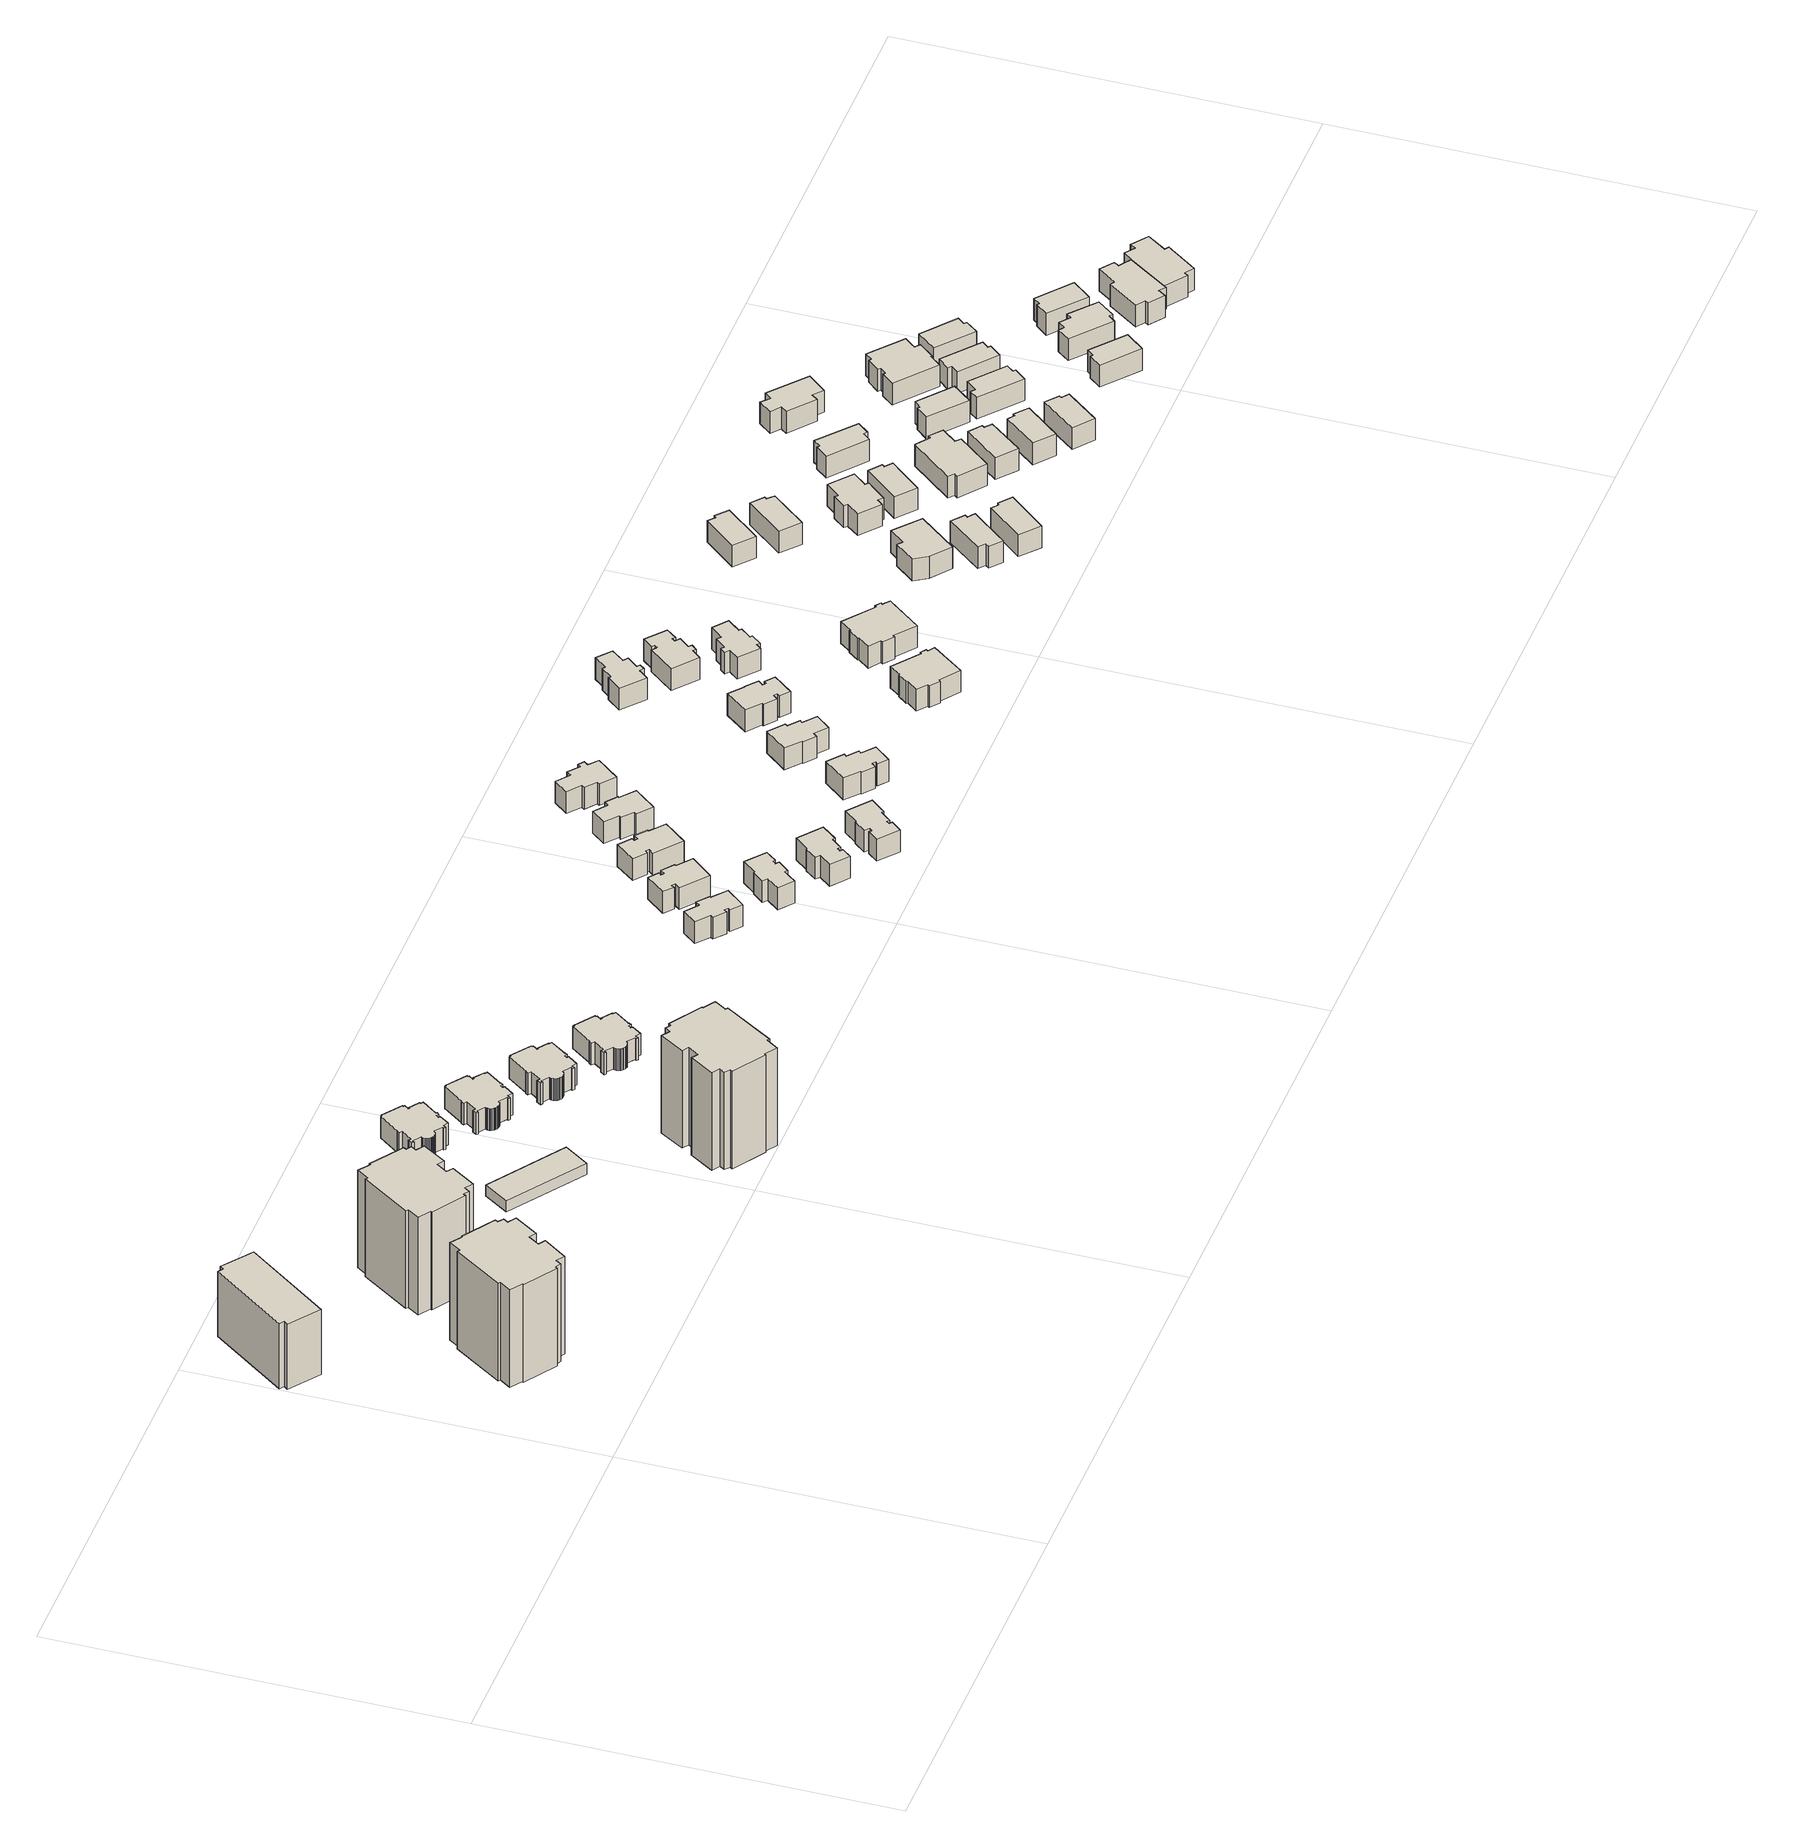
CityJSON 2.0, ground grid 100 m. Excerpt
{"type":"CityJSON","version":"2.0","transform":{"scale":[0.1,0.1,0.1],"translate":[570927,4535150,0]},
"CityObjects":{
"building1":{"type":"Building","geometry":[{"type":"MultiSurface","lod":"1","boundaries":[[[0,1,2,3,4,5,6,7]],[[0,7,8,9]],[[7,6,10,8]],[[6,5,11,10]],[[5,4,12,11]],[[4,3,13,12]],[[3,2,14,13]],[[2,1,15,14]],[[1,0,9,15]],[[9,8,10,11,12,13,14,15]]]}]},
"building2":{"type":"Building","geometry":[{"type":"MultiSurface","lod":"1","boundaries":[[[16,17,18,19,20,21,22,23,24,25,26,27,28,29,30,31,32,33,34,35,36,37,38,39]],[[16,39,40,41]],[[39,38,42,40]],[[38,37,43,42]],[[37,36,44,43]],[[36,35,45,44]],[[35,34,46,45]],[[34,33,47,46]],[[33,32,48,47]],[[32,31,49,48]],[[31,30,50,49]],[[30,29,51,50]],[[29,28,52,51]],[[28,27,53,52]],[[27,26,54,53]],[[26,25,55,54]],[[25,24,56,55]],[[24,23,57,56]],[[23,22,58,57]],[[22,21,59,58]],[[21,20,60,59]],[[20,19,61,60]],[[19,18,62,61]],[[18,17,63,62]],[[17,16,41,63]],[[41,40,42,43,44,45,46,47,48,49,50,51,52,53,54,55,56,57,58,59,60,61,62,63]]]}]},
"building3":{"type":"Building","geometry":[{"type":"MultiSurface","lod":"1","boundaries":[[[64,65,66,67,68,69,70,71,72,73,74,75,76,77,78,79,80,81,82,83,84,85,86,87]],[[64,87,88,89]],[[87,86,90,88]],[[86,85,91,90]],[[85,84,92,91]],[[84,83,93,92]],[[83,82,94,93]],[[82,81,95,94]],[[81,80,96,95]],[[80,79,97,96]],[[79,78,98,97]],[[78,77,99,98]],[[77,76,100,99]],[[76,75,101,100]],[[75,74,102,101]],[[74,73,103,102]],[[73,72,104,103]],[[72,71,105,104]],[[71,70,106,105]],[[70,69,107,106]],[[69,68,108,107]],[[68,67,109,108]],[[67,66,110,109]],[[66,65,111,110]],[[65,64,89,111]],[[89,88,90,91,92,93,94,95,96,97,98,99,100,101,102,103,104,105,106,107,108,109,110,111]]]}]},
"building4":{"type":"Building","geometry":[{"type":"MultiSurface","lod":"1","boundaries":[[[112,113,114,115]],[[112,115,116,117]],[[115,114,118,116]],[[114,113,119,118]],[[113,112,117,119]],[[117,116,118,119]]]}]},
"building5":{"type":"Building","geometry":[{"type":"MultiSurface","lod":"1","boundaries":[[[120,121,122,123,124,125,126,127,128,129,130,131,132,133,134,135,136,137,138,139,140,141,142,143,144,145,146,147,148,149,150,151,152,153,154,155,156,157,158,159,160,161,162,163,164,165,166,167,168]],[[120,168,169,170]],[[168,167,171,169]],[[167,166,172,171]],[[166,165,173,172]],[[165,164,174,173]],[[164,163,175,174]],[[163,162,176,175]],[[162,161,177,176]],[[161,160,178,177]],[[160,159,179,178]],[[159,158,180,179]],[[158,157,181,180]],[[157,156,182,181]],[[156,155,183,182]],[[155,154,184,183]],[[154,153,185,184]],[[153,152,186,185]],[[152,151,187,186]],[[151,150,188,187]],[[150,149,189,188]],[[149,148,190,189]],[[148,147,191,190]],[[147,146,192,191]],[[146,145,193,192]],[[145,144,194,193]],[[144,143,195,194]],[[143,142,196,195]],[[142,141,197,196]],[[141,140,198,197]],[[140,139,199,198]],[[139,138,200,199]],[[138,137,201,200]],[[137,136,202,201]],[[136,135,203,202]],[[135,134,204,203]],[[134,133,205,204]],[[133,132,206,205]],[[132,131,207,206]],[[131,130,208,207]],[[130,129,209,208]],[[129,128,210,209]],[[128,127,211,210]],[[127,126,212,211]],[[126,125,213,212]],[[125,124,214,213]],[[124,123,215,214]],[[123,122,216,215]],[[122,121,217,216]],[[121,120,170,217]],[[170,169,171,172,173,174,175,176,177,178,179,180,181,182,183,184,185,186,187,188,189,190,191,192,193,194,195,196,197,198,199,200,201,202,203,204,205,206,207,208,209,210,211,212,213,214,215,216,217]]]}]},
"building6":{"type":"Building","geometry":[{"type":"MultiSurface","lod":"1","boundaries":[[[218,219,220,221,222,223,224,225,226,227,228,229,230,231,232,233,234,235,236,237,238,239,240,241]],[[218,241,242,243]],[[241,240,244,242]],[[240,239,245,244]],[[239,238,246,245]],[[238,237,247,246]],[[237,236,248,247]],[[236,235,249,248]],[[235,234,250,249]],[[234,233,251,250]],[[233,232,252,251]],[[232,231,253,252]],[[231,230,254,253]],[[230,229,255,254]],[[229,228,256,255]],[[228,227,257,256]],[[227,226,258,257]],[[226,225,259,258]],[[225,224,260,259]],[[224,223,261,260]],[[223,222,262,261]],[[222,221,263,262]],[[221,220,264,263]],[[220,219,265,264]],[[219,218,243,265]],[[243,242,244,245,246,247,248,249,250,251,252,253,254,255,256,257,258,259,260,261,262,263,264,265]]]}]},
"building7":{"type":"Building","geometry":[{"type":"MultiSurface","lod":"1","boundaries":[[[266,267,268,269,270,271,272,273,274,275,276,277,278,279,280,281,282,283,284,285,286,287,288,289,290,291,292,293,294,295,296,297,298,299,300,301,302,303,304,305,306,307,308,309,310,311,312,313,314]],[[266,314,315,316]],[[314,313,317,315]],[[313,312,318,317]],[[312,311,319,318]],[[311,310,320,319]],[[310,309,321,320]],[[309,308,322,321]],[[308,307,323,322]],[[307,306,324,323]],[[306,305,325,324]],[[305,304,326,325]],[[304,303,327,326]],[[303,302,328,327]],[[302,301,329,328]],[[301,300,330,329]],[[300,299,331,330]],[[299,298,332,331]],[[298,297,333,332]],[[297,296,334,333]],[[296,295,335,334]],[[295,294,336,335]],[[294,293,337,336]],[[293,292,338,337]],[[292,291,339,338]],[[291,290,340,339]],[[290,289,341,340]],[[289,288,342,341]],[[288,287,343,342]],[[287,286,344,343]],[[286,285,345,344]],[[285,284,346,345]],[[284,283,347,346]],[[283,282,348,347]],[[282,281,349,348]],[[281,280,350,349]],[[280,279,351,350]],[[279,278,352,351]],[[278,277,353,352]],[[277,276,354,353]],[[276,275,355,354]],[[275,274,356,355]],[[274,273,357,356]],[[273,272,358,357]],[[272,271,359,358]],[[271,270,360,359]],[[270,269,361,360]],[[269,268,362,361]],[[268,267,363,362]],[[267,266,316,363]],[[316,315,317,318,319,320,321,322,323,324,325,326,327,328,329,330,331,332,333,334,335,336,337,338,339,340,341,342,343,344,345,346,347,348,349,350,351,352,353,354,355,356,357,358,359,360,361,362,363]]]}]},
"building8":{"type":"Building","geometry":[{"type":"MultiSurface","lod":"1","boundaries":[[[364,365,366,367,368,369,370,371,372,373,374,375,376,377,378,379,380,381,382,383,384,385,386,387,388,389,390,391,392,393,394,395,396,397,398,399,400,401,402,403,404,405,406,407,408,409,410,411,412]],[[364,412,413,414]],[[412,411,415,413]],[[411,410,416,415]],[[410,409,417,416]],[[409,408,418,417]],[[408,407,419,418]],[[407,406,420,419]],[[406,405,421,420]],[[405,404,422,421]],[[404,403,423,422]],[[403,402,424,423]],[[402,401,425,424]],[[401,400,426,425]],[[400,399,427,426]],[[399,398,428,427]],[[398,397,429,428]],[[397,396,430,429]],[[396,395,431,430]],[[395,394,432,431]],[[394,393,433,432]],[[393,392,434,433]],[[392,391,435,434]],[[391,390,436,435]],[[390,389,437,436]],[[389,388,438,437]],[[388,387,439,438]],[[387,386,440,439]],[[386,385,441,440]],[[385,384,442,441]],[[384,383,443,442]],[[383,382,444,443]],[[382,381,445,444]],[[381,380,446,445]],[[380,379,447,446]],[[379,378,448,447]],[[378,377,449,448]],[[377,376,450,449]],[[376,375,451,450]],[[375,374,452,451]],[[374,373,453,452]],[[373,372,454,453]],[[372,371,455,454]],[[371,370,456,455]],[[370,369,457,456]],[[369,368,458,457]],[[368,367,459,458]],[[367,366,460,459]],[[366,365,461,460]],[[365,364,414,461]],[[414,413,415,416,417,418,419,420,421,422,423,424,425,426,427,428,429,430,431,432,433,434,435,436,437,438,439,440,441,442,443,444,445,446,447,448,449,450,451,452,453,454,455,456,457,458,459,460,461]]]}]},
"building9":{"type":"Building","geometry":[{"type":"MultiSurface","lod":"1","boundaries":[[[462,463,464,465,466,467,468,469,470,471,472,473,474,475,476,477,478,479,480,481,482,483,484,485,486,487,488,489,490,491,492,493,494,495,496,497,498,499,500,501,502,503,504,505,506,507,508,509,510]],[[462,510,511,512]],[[510,509,513,511]],[[509,508,514,513]],[[508,507,515,514]],[[507,506,516,515]],[[506,505,517,516]],[[505,504,518,517]],[[504,503,519,518]],[[503,502,520,519]],[[502,501,521,520]],[[501,500,522,521]],[[500,499,523,522]],[[499,498,524,523]],[[498,497,525,524]],[[497,496,526,525]],[[496,495,527,526]],[[495,494,528,527]],[[494,493,529,528]],[[493,492,530,529]],[[492,491,531,530]],[[491,490,532,531]],[[490,489,533,532]],[[489,488,534,533]],[[488,487,535,534]],[[487,486,536,535]],[[486,485,537,536]],[[485,484,538,537]],[[484,483,539,538]],[[483,482,540,539]],[[482,481,541,540]],[[481,480,542,541]],[[480,479,543,542]],[[479,478,544,543]],[[478,477,545,544]],[[477,476,546,545]],[[476,475,547,546]],[[475,474,548,547]],[[474,473,549,548]],[[473,472,550,549]],[[472,471,551,550]],[[471,470,552,551]],[[470,469,553,552]],[[469,468,554,553]],[[468,467,555,554]],[[467,466,556,555]],[[466,465,557,556]],[[465,464,558,557]],[[464,463,559,558]],[[463,462,512,559]],[[512,511,513,514,515,516,517,518,519,520,521,522,523,524,525,526,527,528,529,530,531,532,533,534,535,536,537,538,539,540,541,542,543,544,545,546,547,548,549,550,551,552,553,554,555,556,557,558,559]]]}]},
"building10":{"type":"Building","geometry":[{"type":"MultiSurface","lod":"1","boundaries":[[[560,561,562,563,564,565,566,567,568,569,570,571,572,573]],[[560,573,574,575]],[[573,572,576,574]],[[572,571,577,576]],[[571,570,578,577]],[[570,569,579,578]],[[569,568,580,579]],[[568,567,581,580]],[[567,566,582,581]],[[566,565,583,582]],[[565,564,584,583]],[[564,563,585,584]],[[563,562,586,585]],[[562,561,587,586]],[[561,560,575,587]],[[575,574,576,577,578,579,580,581,582,583,584,585,586,587]]]}]},
"building11":{"type":"Building","geometry":[{"type":"MultiSurface","lod":"1","boundaries":[[[588,589,590,591,592,593,594,595,596,597,598,599,600,601]],[[588,601,602,603]],[[601,600,604,602]],[[600,599,605,604]],[[599,598,606,605]],[[598,597,607,606]],[[597,596,608,607]],[[596,595,609,608]],[[595,594,610,609]],[[594,593,611,610]],[[593,592,612,611]],[[592,591,613,612]],[[591,590,614,613]],[[590,589,615,614]],[[589,588,603,615]],[[603,602,604,605,606,607,608,609,610,611,612,613,614,615]]]}]},
"building12":{"type":"Building","geometry":[{"type":"MultiSurface","lod":"1","boundaries":[[[616,617,618,619,620,621,622,623,624,625,626,627,628,629]],[[616,629,630,631]],[[629,628,632,630]],[[628,627,633,632]],[[627,626,634,633]],[[626,625,635,634]],[[625,624,636,635]],[[624,623,637,636]],[[623,622,638,637]],[[622,621,639,638]],[[621,620,640,639]],[[620,619,641,640]],[[619,618,642,641]],[[618,617,643,642]],[[617,616,631,643]],[[631,630,632,633,634,635,636,637,638,639,640,641,642,643]]]}]},
"building13":{"type":"Building","geometry":[{"type":"MultiSurface","lod":"1","boundaries":[[[644,645,646,647,648,649,650,651,652,653,654,655,656,657]],[[644,657,658,659]],[[657,656,660,658]],[[656,655,661,660]],[[655,654,662,661]],[[654,653,663,662]],[[653,652,664,663]],[[652,651,665,664]],[[651,650,666,665]],[[650,649,667,666]],[[649,648,668,667]],[[648,647,669,668]],[[647,646,670,669]],[[646,645,671,670]],[[645,644,659,671]],[[659,658,660,661,662,663,664,665,666,667,668,669,670,671]]]}]},
"building14":{"type":"Building","geometry":[{"type":"MultiSurface","lod":"1","boundaries":[[[672,673,674,675,676,677,678,679,680,681,682,683,684,685]],[[672,685,686,687]],[[685,684,688,686]],[[684,683,689,688]],[[683,682,690,689]],[[682,681,691,690]],[[681,680,692,691]],[[680,679,693,692]],[[679,678,694,693]],[[678,677,695,694]],[[677,676,696,695]],[[676,675,697,696]],[[675,674,698,697]],[[674,673,699,698]],[[673,672,687,699]],[[687,686,688,689,690,691,692,693,694,695,696,697,698,699]]]}]},
"building15":{"type":"Building","geometry":[{"type":"MultiSurface","lod":"1","boundaries":[[[700,701,702,703,704,705,706,707,708,709,710,711,712,713,714,715]],[[700,715,716,717]],[[715,714,718,716]],[[714,713,719,718]],[[713,712,720,719]],[[712,711,721,720]],[[711,710,722,721]],[[710,709,723,722]],[[709,708,724,723]],[[708,707,725,724]],[[707,706,726,725]],[[706,705,727,726]],[[705,704,728,727]],[[704,703,729,728]],[[703,702,730,729]],[[702,701,731,730]],[[701,700,717,731]],[[717,716,718,719,720,721,722,723,724,725,726,727,728,729,730,731]]]}]},
"building16":{"type":"Building","geometry":[{"type":"MultiSurface","lod":"1","boundaries":[[[732,733,734,735,736,737,738,739,740,741,742,743]],[[732,743,744,745]],[[743,742,746,744]],[[742,741,747,746]],[[741,740,748,747]],[[740,739,749,748]],[[739,738,750,749]],[[738,737,751,750]],[[737,736,752,751]],[[736,735,753,752]],[[735,734,754,753]],[[734,733,755,754]],[[733,732,745,755]],[[745,744,746,747,748,749,750,751,752,753,754,755]]]}]},
"building17":{"type":"Building","geometry":[{"type":"MultiSurface","lod":"1","boundaries":[[[756,757,758,759,760,761,762,763,764,765,766,767,768,769]],[[756,769,770,771]],[[769,768,772,770]],[[768,767,773,772]],[[767,766,774,773]],[[766,765,775,774]],[[765,764,776,775]],[[764,763,777,776]],[[763,762,778,777]],[[762,761,779,778]],[[761,760,780,779]],[[760,759,781,780]],[[759,758,782,781]],[[758,757,783,782]],[[757,756,771,783]],[[771,770,772,773,774,775,776,777,778,779,780,781,782,783]]]}]},
"building18":{"type":"Building","geometry":[{"type":"MultiSurface","lod":"1","boundaries":[[[784,785,786,787,788,789,790,791,792,793,794,795,796,797]],[[784,797,798,799]],[[797,796,800,798]],[[796,795,801,800]],[[795,794,802,801]],[[794,793,803,802]],[[793,792,804,803]],[[792,791,805,804]],[[791,790,806,805]],[[790,789,807,806]],[[789,788,808,807]],[[788,787,809,808]],[[787,786,810,809]],[[786,785,811,810]],[[785,784,799,811]],[[799,798,800,801,802,803,804,805,806,807,808,809,810,811]]]}]},
"building19":{"type":"Building","geometry":[{"type":"MultiSurface","lod":"1","boundaries":[[[812,813,814,815,816,817,818,819,820,821,822,823]],[[812,823,824,825]],[[823,822,826,824]],[[822,821,827,826]],[[821,820,828,827]],[[820,819,829,828]],[[819,818,830,829]],[[818,817,831,830]],[[817,816,832,831]],[[816,815,833,832]],[[815,814,834,833]],[[814,813,835,834]],[[813,812,825,835]],[[825,824,826,827,828,829,830,831,832,833,834,835]]]}]},
"building20":{"type":"Building","geometry":[{"type":"MultiSurface","lod":"1","boundaries":[[[836,837,838,839,840,841,842,843,844,845,846,847,848,849,850,851]],[[836,851,852,853]],[[851,850,854,852]],[[850,849,855,854]],[[849,848,856,855]],[[848,847,857,856]],[[847,846,858,857]],[[846,845,859,858]],[[845,844,860,859]],[[844,843,861,860]],[[843,842,862,861]],[[842,841,863,862]],[[841,840,864,863]],[[840,839,865,864]],[[839,838,866,865]],[[838,837,867,866]],[[837,836,853,867]],[[853,852,854,855,856,857,858,859,860,861,862,863,864,865,866,867]]]}]},
"building21":{"type":"Building","geometry":[{"type":"MultiSurface","lod":"1","boundaries":[[[868,869,870,871,872,873,874,875,876,877,878,879,880,881]],[[868,881,882,883]],[[881,880,884,882]],[[880,879,885,884]],[[879,878,886,885]],[[878,877,887,886]],[[877,876,888,887]],[[876,875,889,888]],[[875,874,890,889]],[[874,873,891,890]],[[873,872,892,891]],[[872,871,893,892]],[[871,870,894,893]],[[870,869,895,894]],[[869,868,883,895]],[[883,882,884,885,886,887,888,889,890,891,892,893,894,895]]]}]},
"building22":{"type":"Building","geometry":[{"type":"MultiSurface","lod":"1","boundaries":[[[896,897,898,899,900,901,902,903,904,905,906,907,908,909,910,911]],[[896,911,912,913]],[[911,910,914,912]],[[910,909,915,914]],[[909,908,916,915]],[[908,907,917,916]],[[907,906,918,917]],[[906,905,919,918]],[[905,904,920,919]],[[904,903,921,920]],[[903,902,922,921]],[[902,901,923,922]],[[901,900,924,923]],[[900,899,925,924]],[[899,898,926,925]],[[898,897,927,926]],[[897,896,913,927]],[[913,912,914,915,916,917,918,919,920,921,922,923,924,925,926,927]]]}]},
"building23":{"type":"Building","geometry":[{"type":"MultiSurface","lod":"1","boundaries":[[[928,929,930,931,932,933,934,935,936,937,938,939,940,941,942,943]],[[928,943,944,945]],[[943,942,946,944]],[[942,941,947,946]],[[941,940,948,947]],[[940,939,949,948]],[[939,938,950,949]],[[938,937,951,950]],[[937,936,952,951]],[[936,935,953,952]],[[935,934,954,953]],[[934,933,955,954]],[[933,932,956,955]],[[932,931,957,956]],[[931,930,958,957]],[[930,929,959,958]],[[929,928,945,959]],[[945,944,946,947,948,949,950,951,952,953,954,955,956,957,958,959]]]}]},
"building24":{"type":"Building","geometry":[{"type":"MultiSurface","lod":"1","boundaries":[[[960,961,962,963,964,965,966,967,968,969,970,971,972,973,974,975]],[[960,975,976,977]],[[975,974,978,976]],[[974,973,979,978]],[[973,972,980,979]],[[972,971,981,980]],[[971,970,982,981]],[[970,969,983,982]],[[969,968,984,983]],[[968,967,985,984]],[[967,966,986,985]],[[966,965,987,986]],[[965,964,988,987]],[[964,963,989,988]],[[963,962,990,989]],[[962,961,991,990]],[[961,960,977,991]],[[977,976,978,979,980,981,982,983,984,985,986,987,988,989,990,991]]]}]},
"building25":{"type":"Building","geometry":[{"type":"MultiSurface","lod":"1","boundaries":[[[992,993,994,995,996,997,998,999,1000,1001,1002,1003,1004,1005,1006,1007]],[[992,1007,1008,1009]],[[1007,1006,1010,1008]],[[1006,1005,1011,1010]],[[1005,1004,1012,1011]],[[1004,1003,1013,1012]],[[1003,1002,1014,1013]],[[1002,1001,1015,1014]],[[1001,1000,1016,1015]],[[1000,999,1017,1016]],[[999,998,1018,1017]],[[998,997,1019,1018]],[[997,996,1020,1019]],[[996,995,1021,1020]],[[995,994,1022,1021]],[[994,993,1023,1022]],[[993,992,1009,1023]],[[1009,1008,1010,1011,1012,1013,1014,1015,1016,1017,1018,1019,1020,1021,1022,1023]]]}]},
"building26":{"type":"Building","geometry":[{"type":"MultiSurface","lod":"1","boundaries":[[[1024,1025,1026,1027,1028,1029,1030]],[[1024,1030,1031,1032]],[[1030,1029,1033,1031]],[[1029,1028,1034,1033]],[[1028,1027,1035,1034]],[[1027,1026,1036,1035]],[[1026,1025,1037,1036]],[[1025,1024,1032,1037]],[[1032,1031,1033,1034,1035,1036,1037]]]}]},
"building27":{"type":"Building","geometry":[{"type":"MultiSurface","lod":"1","boundaries":[[[1038,1039,1040,1041,1042,1043]],[[1038,1043,1044,1045]],[[1043,1042,1046,1044]],[[1042,1041,1047,1046]],[[1041,1040,1048,1047]],[[1040,1039,1049,1048]],[[1039,1038,1045,1049]],[[1045,1044,1046,1047,1048,1049]]]}]},
"building28":{"type":"Building","geometry":[{"type":"MultiSurface","lod":"1","boundaries":[[[1050,1051,1052,1053,1054,1055,1056,1057]],[[1050,1057,1058,1059]],[[1057,1056,1060,1058]],[[1056,1055,1061,1060]],[[1055,1054,1062,1061]],[[1054,1053,1063,1062]],[[1053,1052,1064,1063]],[[1052,1051,1065,1064]],[[1051,1050,1059,1065]],[[1059,1058,1060,1061,1062,1063,1064,1065]]]}]},
"building29":{"type":"Building","geometry":[{"type":"MultiSurface","lod":"1","boundaries":[[[1066,1067,1068,1069,1070,1071]],[[1066,1071,1072,1073]],[[1071,1070,1074,1072]],[[1070,1069,1075,1074]],[[1069,1068,1076,1075]],[[1068,1067,1077,1076]],[[1067,1066,1073,1077]],[[1073,1072,1074,1075,1076,1077]]]}]},
"building30":{"type":"Building","geometry":[{"type":"MultiSurface","lod":"1","boundaries":[[[1078,1079,1080,1081,1082,1083]],[[1078,1083,1084,1085]],[[1083,1082,1086,1084]],[[1082,1081,1087,1086]],[[1081,1080,1088,1087]],[[1080,1079,1089,1088]],[[1079,1078,1085,1089]],[[1085,1084,1086,1087,1088,1089]]]}]},
"building31":{"type":"Building","geometry":[{"type":"MultiSurface","lod":"1","boundaries":[[[1090,1091,1092,1093,1094,1095,1096,1097,1098,1099,1100,1101]],[[1090,1101,1102,1103]],[[1101,1100,1104,1102]],[[1100,1099,1105,1104]],[[1099,1098,1106,1105]],[[1098,1097,1107,1106]],[[1097,1096,1108,1107]],[[1096,1095,1109,1108]],[[1095,1094,1110,1109]],[[1094,1093,1111,1110]],[[1093,1092,1112,1111]],[[1092,1091,1113,1112]],[[1091,1090,1103,1113]],[[1103,1102,1104,1105,1106,1107,1108,1109,1110,1111,1112,1113]]]}]},
"building32":{"type":"Building","geometry":[{"type":"MultiSurface","lod":"1","boundaries":[[[1114,1115,1116,1117,1118,1119]],[[1114,1119,1120,1121]],[[1119,1118,1122,1120]],[[1118,1117,1123,1122]],[[1117,1116,1124,1123]],[[1116,1115,1125,1124]],[[1115,1114,1121,1125]],[[1121,1120,1122,1123,1124,1125]]]}]},
"building33":{"type":"Building","geometry":[{"type":"MultiSurface","lod":"1","boundaries":[[[1126,1127,1128,1129,1130,1131,1132,1133,1134,1135]],[[1126,1135,1136,1137]],[[1135,1134,1138,1136]],[[1134,1133,1139,1138]],[[1133,1132,1140,1139]],[[1132,1131,1141,1140]],[[1131,1130,1142,1141]],[[1130,1129,1143,1142]],[[1129,1128,1144,1143]],[[1128,1127,1145,1144]],[[1127,1126,1137,1145]],[[1137,1136,1138,1139,1140,1141,1142,1143,1144,1145]]]}]},
"building34":{"type":"Building","geometry":[{"type":"MultiSurface","lod":"1","boundaries":[[[1146,1147,1148,1149,1150,1151,1152,1153]],[[1146,1153,1154,1155]],[[1153,1152,1156,1154]],[[1152,1151,1157,1156]],[[1151,1150,1158,1157]],[[1150,1149,1159,1158]],[[1149,1148,1160,1159]],[[1148,1147,1161,1160]],[[1147,1146,1155,1161]],[[1155,1154,1156,1157,1158,1159,1160,1161]]]}]},
"building35":{"type":"Building","geometry":[{"type":"MultiSurface","lod":"1","boundaries":[[[1162,1163,1164,1165,1166,1167]],[[1162,1167,1168,1169]],[[1167,1166,1170,1168]],[[1166,1165,1171,1170]],[[1165,1164,1172,1171]],[[1164,1163,1173,1172]],[[1163,1162,1169,1173]],[[1169,1168,1170,1171,1172,1173]]]}]},
"building36":{"type":"Building","geometry":[{"type":"MultiSurface","lod":"1","boundaries":[[[1174,1175,1176,1177,1178,1179]],[[1174,1179,1180,1181]],[[1179,1178,1182,1180]],[[1178,1177,1183,1182]],[[1177,1176,1184,1183]],[[1176,1175,1185,1184]],[[1175,1174,1181,1185]],[[1181,1180,1182,1183,1184,1185]]]}]},
"building37":{"type":"Building","geometry":[{"type":"MultiSurface","lod":"1","boundaries":[[[1186,1187,1188,1189,1190,1191]],[[1186,1191,1192,1193]],[[1191,1190,1194,1192]],[[1190,1189,1195,1194]],[[1189,1188,1196,1195]],[[1188,1187,1197,1196]],[[1187,1186,1193,1197]],[[1193,1192,1194,1195,1196,1197]]]}]},
"building38":{"type":"Building","geometry":[{"type":"MultiSurface","lod":"1","boundaries":[[[1198,1199,1200,1201,1202,1203]],[[1198,1203,1204,1205]],[[1203,1202,1206,1204]],[[1202,1201,1207,1206]],[[1201,1200,1208,1207]],[[1200,1199,1209,1208]],[[1199,1198,1205,1209]],[[1205,1204,1206,1207,1208,1209]]]}]},
"building39":{"type":"Building","geometry":[{"type":"MultiSurface","lod":"1","boundaries":[[[1210,1211,1212,1213,1214,1215,1216,1217,1218,1219]],[[1210,1219,1220,1221]],[[1219,1218,1222,1220]],[[1218,1217,1223,1222]],[[1217,1216,1224,1223]],[[1216,1215,1225,1224]],[[1215,1214,1226,1225]],[[1214,1213,1227,1226]],[[1213,1212,1228,1227]],[[1212,1211,1229,1228]],[[1211,1210,1221,1229]],[[1221,1220,1222,1223,1224,1225,1226,1227,1228,1229]]]}]},
"building40":{"type":"Building","geometry":[{"type":"MultiSurface","lod":"1","boundaries":[[[1230,1231,1232,1233,1234,1235,1236,1237]],[[1230,1237,1238,1239]],[[1237,1236,1240,1238]],[[1236,1235,1241,1240]],[[1235,1234,1242,1241]],[[1234,1233,1243,1242]],[[1233,1232,1244,1243]],[[1232,1231,1245,1244]],[[1231,1230,1239,1245]],[[1239,1238,1240,1241,1242,1243,1244,1245]]]}]},
"building41":{"type":"Building","geometry":[{"type":"MultiSurface","lod":"1","boundaries":[[[1246,1247,1248,1249,1250,1251,1252,1253,1254,1255,1256,1257,1258,1259]],[[1246,1259,1260,1261]],[[1259,1258,1262,1260]],[[1258,1257,1263,1262]],[[1257,1256,1264,1263]],[[1256,1255,1265,1264]],[[1255,1254,1266,1265]],[[1254,1253,1267,1266]],[[1253,1252,1268,1267]],[[1252,1251,1269,1268]],[[1251,1250,1270,1269]],[[1250,1249,1271,1270]],[[1249,1248,1272,1271]],[[1248,1247,1273,1272]],[[1247,1246,1261,1273]],[[1261,1260,1262,1263,1264,1265,1266,1267,1268,1269,1270,1271,1272,1273]]]}]},
"building42":{"type":"Building","geometry":[{"type":"MultiSurface","lod":"1","boundaries":[[[1274,1275,1276,1277,1278,1279,1280,1281]],[[1274,1281,1282,1283]],[[1281,1280,1284,1282]],[[1280,1279,1285,1284]],[[1279,1278,1286,1285]],[[1278,1277,1287,1286]],[[1277,1276,1288,1287]],[[1276,1275,1289,1288]],[[1275,1274,1283,1289]],[[1283,1282,1284,1285,1286,1287,1288,1289]]]}]},
"building43":{"type":"Building","geometry":[{"type":"MultiSurface","lod":"1","boundaries":[[[1290,1291,1292,1293,1294,1295]],[[1290,1295,1296,1297]],[[1295,1294,1298,1296]],[[1294,1293,1299,1298]],[[1293,1292,1300,1299]],[[1292,1291,1301,1300]],[[1291,1290,1297,1301]],[[1297,1296,1298,1299,1300,1301]]]}]},
"building44":{"type":"Building","geometry":[{"type":"MultiSurface","lod":"1","boundaries":[[[1302,1303,1304,1305,1306,1307]],[[1302,1307,1308,1309]],[[1307,1306,1310,1308]],[[1306,1305,1311,1310]],[[1305,1304,1312,1311]],[[1304,1303,1313,1312]],[[1303,1302,1309,1313]],[[1309,1308,1310,1311,1312,1313]]]}]},
"building45":{"type":"Building","geometry":[{"type":"MultiSurface","lod":"1","boundaries":[[[1314,1315,1316,1317,1318,1319,1320,1321,1322,1323]],[[1314,1323,1324,1325]],[[1323,1322,1326,1324]],[[1322,1321,1327,1326]],[[1321,1320,1328,1327]],[[1320,1319,1329,1328]],[[1319,1318,1330,1329]],[[1318,1317,1331,1330]],[[1317,1316,1332,1331]],[[1316,1315,1333,1332]],[[1315,1314,1325,1333]],[[1325,1324,1326,1327,1328,1329,1330,1331,1332,1333]]]}]},
"building46":{"type":"Building","geometry":[{"type":"MultiSurface","lod":"1","boundaries":[[[1334,1335,1336,1337,1338,1339]],[[1334,1339,1340,1341]],[[1339,1338,1342,1340]],[[1338,1337,1343,1342]],[[1337,1336,1344,1343]],[[1336,1335,1345,1344]],[[1335,1334,1341,1345]],[[1341,1340,1342,1343,1344,1345]]]}]},
"building47":{"type":"Building","geometry":[{"type":"MultiSurface","lod":"1","boundaries":[[[1346,1347,1348,1349,1350,1351,1352,1353,1354,1355,1356,1357,1358]],[[1346,1358,1359,1360]],[[1358,1357,1361,1359]],[[1357,1356,1362,1361]],[[1356,1355,1363,1362]],[[1355,1354,1364,1363]],[[1354,1353,1365,1364]],[[1353,1352,1366,1365]],[[1352,1351,1367,1366]],[[1351,1350,1368,1367]],[[1350,1349,1369,1368]],[[1349,1348,1370,1369]],[[1348,1347,1371,1370]],[[1347,1346,1360,1371]],[[1360,1359,1361,1362,1363,1364,1365,1366,1367,1368,1369,1370,1371]]]}]},
"building48":{"type":"Building","geometry":[{"type":"MultiSurface","lod":"1","boundaries":[[[1352,1372,1373,1374,1375,1376,1377,1378,1379,1380,1353]],[[1352,1353,1365,1366]],[[1353,1380,1381,1365]],[[1380,1379,1382,1381]],[[1379,1378,1383,1382]],[[1378,1377,1384,1383]],[[1377,1376,1385,1384]],[[1376,1375,1386,1385]],[[1375,1374,1387,1386]],[[1374,1373,1388,1387]],[[1373,1372,1389,1388]],[[1372,1352,1366,1389]],[[1366,1365,1381,1382,1383,1384,1385,1386,1387,1388,1389]]]}]}
},
"vertices":[
[233,903,0],[83,699,0],[9,753,0],[17,762,0],[6,770,0],[142,956,0],[154,948,0],[161,957,0],[161,957,180],[233,903,180],[154,948,180],[142,956,180],[6,770,180],[17,762,180],[9,753,180],[83,699,180],
[181,324,0],[262,444,0],[268,441,0],[287,470,0],[315,450,0],[317,452,0],[395,400,0],[391,393,0],[404,384,0],[396,372,0],[416,359,0],[377,300,0],[360,311,0],[343,284,0],[359,273,0],[318,215,0],[299,228,0],[290,215,0],[277,223,0],[272,217,0],[194,270,0],[196,272,0],[167,292,0],[186,320,0],[186,320,270],[181,324,270],[167,292,270],[196,272,270],[194,270,270],[272,217,270],[277,223,270],[290,215,270],[299,228,270],[318,215,270],[359,273,270],[343,284,270],[360,311,270],[377,300,270],[416,359,270],[396,372,270],[404,384,270],[391,393,270],[395,400,270],[317,452,270],[315,450,270],[287,470,270],[268,441,270],[262,444,270],
[457,488,0],[377,541,0],[379,544,0],[350,563,0],[369,592,0],[364,596,0],[445,716,0],[450,712,0],[470,741,0],[498,721,0],[500,724,0],[578,671,0],[574,664,0],[587,656,0],[578,643,0],[598,630,0],[560,571,0],[544,582,0],[526,556,0],[541,545,0],[502,486,0],[483,499,0],[474,486,0],[461,494,0],[461,494,270],[457,488,270],[474,486,270],[483,499,270],[502,486,270],[541,545,270],[526,556,270],[544,582,270],[560,571,270],[598,630,270],[578,643,270],[587,656,270],[574,664,270],[578,671,270],[500,724,270],[498,721,270],[470,741,270],[450,712,270],[445,716,270],[364,596,270],[369,592,270],[350,563,270],[379,544,270],[377,541,270],
[942,368,0],[760,494,0],[800,555,0],[984,429,0],[984,429,30],[942,368,30],[800,555,30],[760,494,30],
[966,722,0],[961,716,0],[965,713,0],[948,689,0],[937,696,0],[931,689,0],[927,692,0],[929,696,0],[911,709,0],[909,708,0],[907,706,0],[904,705,0],[901,704,0],[898,704,0],[895,704,0],[891,706,0],[888,707,0],[885,709,0],[883,712,0],[882,715,0],[880,718,0],[880,721,0],[880,725,0],[881,728,0],[882,730,0],[863,743,0],[861,739,0],[856,743,0],[863,753,0],[869,749,0],[888,775,0],[881,780,0],[885,786,0],[886,785,0],[925,837,0],[928,835,0],[930,837,0],[977,803,0],[975,801,0],[978,799,0],[970,788,0],[972,786,0],[974,788,0],[998,771,0],[996,768,0],[1002,764,0],[974,726,0],[976,724,0],[971,718,0],[971,718,60],[966,722,60],[976,724,60],[974,726,60],[1002,764,60],[996,768,60],[998,771,60],[974,788,60],[972,786,60],[970,788,60],[978,799,60],[975,801,60],[977,803,60],[930,837,60],[928,835,60],[925,837,60],[886,785,60],[885,786,60],[881,780,60],[888,775,60],[869,749,60],[863,753,60],[856,743,60],[861,739,60],[863,743,60],[882,730,60],[881,728,60],[880,725,60],[880,721,60],[880,718,60],[882,715,60],[883,712,60],[885,709,60],[888,707,60],[891,706,60],[895,704,60],[898,704,60],[901,704,60],[904,705,60],[907,706,60],[909,708,60],[911,709,60],[929,696,60],[927,692,60],[931,689,60],[937,696,60],[948,689,60],[965,713,60],[961,716,60],
[1169,4,0],[1140,24,0],[1138,21,0],[1059,72,0],[1063,78,0],[1051,87,0],[1059,100,0],[1040,113,0],[1078,172,0],[1093,162,0],[1111,189,0],[1095,199,0],[1132,259,0],[1152,246,0],[1160,259,0],[1173,251,0],[1178,257,0],[1257,206,0],[1256,203,0],[1284,184,0],[1266,155,0],[1271,151,0],[1194,30,0],[1189,34,0],[1189,34,270],[1169,4,270],[1194,30,270],[1271,151,270],[1266,155,270],[1284,184,270],[1256,203,270],[1257,206,270],[1178,257,270],[1173,251,270],[1160,259,270],[1152,246,270],[1132,259,270],[1095,199,270],[1111,189,270],[1093,162,270],[1078,172,270],[1040,113,270],[1059,100,270],[1051,87,270],[1063,78,270],[1059,72,270],[1138,21,270],[1140,24,270],
[1110,612,0],[1092,588,0],[1082,596,0],[1076,588,0],[1071,591,0],[1074,595,0],[1055,608,0],[1054,607,0],[1052,605,0],[1049,604,0],[1046,603,0],[1043,603,0],[1039,604,0],[1035,605,0],[1032,607,0],[1030,609,0],[1028,611,0],[1026,614,0],[1025,617,0],[1024,620,0],[1025,624,0],[1025,627,0],[1026,629,0],[1008,642,0],[1005,639,0],[1001,642,0],[1008,652,0],[1014,648,0],[1032,674,0],[1025,679,0],[1029,686,0],[1031,685,0],[1069,737,0],[1073,734,0],[1074,737,0],[1122,702,0],[1120,700,0],[1122,698,0],[1114,687,0],[1117,685,0],[1119,687,0],[1143,670,0],[1141,668,0],[1147,664,0],[1119,625,0],[1120,624,0],[1116,618,0],[1110,621,0],[1106,615,0],[1106,615,60],[1110,612,60],[1110,621,60],[1116,618,60],[1120,624,60],[1119,625,60],[1147,664,60],[1141,668,60],[1143,670,60],[1119,687,60],[1117,685,60],[1114,687,60],[1122,698,60],[1120,700,60],[1122,702,60],[1074,737,60],[1073,734,60],[1069,737,60],[1031,685,60],[1029,686,60],[1025,679,60],[1032,674,60],[1014,648,60],[1008,652,60],[1001,642,60],[1005,639,60],[1008,642,60],[1026,629,60],[1025,627,60],[1025,624,60],[1024,620,60],[1025,617,60],[1026,614,60],[1028,611,60],[1030,609,60],[1032,607,60],[1035,605,60],[1039,604,60],[1043,603,60],[1046,603,60],[1049,604,60],[1052,605,60],[1054,607,60],[1055,608,60],[1074,595,60],[1071,591,60],[1076,588,60],[1082,596,60],[1092,588,60],
[1178,506,0],[1175,508,0],[1173,511,0],[1171,513,0],[1170,517,0],[1170,520,0],[1170,524,0],[1170,527,0],[1171,529,0],[1153,542,0],[1151,538,0],[1146,541,0],[1153,552,0],[1159,547,0],[1178,573,0],[1170,579,0],[1175,585,0],[1176,584,0],[1214,636,0],[1218,633,0],[1219,636,0],[1266,602,0],[1265,599,0],[1267,598,0],[1259,586,0],[1262,584,0],[1263,586,0],[1287,569,0],[1286,567,0],[1292,563,0],[1264,524,0],[1265,523,0],[1261,517,0],[1255,521,0],[1251,515,0],[1255,512,0],[1237,488,0],[1226,495,0],[1221,487,0],[1216,491,0],[1219,495,0],[1201,508,0],[1199,506,0],[1197,505,0],[1194,504,0],[1191,503,0],[1188,503,0],[1184,503,0],[1180,504,0],[1180,504,60],[1178,506,60],[1184,503,60],[1188,503,60],[1191,503,60],[1194,504,60],[1197,505,60],[1199,506,60],[1201,508,60],[1219,495,60],[1216,491,60],[1221,487,60],[1226,495,60],[1237,488,60],[1255,512,60],[1251,515,60],[1255,521,60],[1261,517,60],[1265,523,60],[1264,524,60],[1292,563,60],[1286,567,60],[1287,569,60],[1263,586,60],[1262,584,60],[1259,586,60],[1267,598,60],[1265,599,60],[1266,602,60],[1219,636,60],[1218,633,60],[1214,636,60],[1176,584,60],[1175,585,60],[1170,579,60],[1178,573,60],[1159,547,60],[1153,552,60],[1146,541,60],[1151,538,60],[1153,542,60],[1171,529,60],[1170,527,60],[1170,524,60],[1170,520,60],[1170,517,60],[1171,513,60],[1173,511,60],[1175,508,60],
[1322,407,0],[1320,409,0],[1317,411,0],[1316,414,0],[1315,417,0],[1314,421,0],[1314,424,0],[1315,428,0],[1316,430,0],[1298,443,0],[1295,439,0],[1291,442,0],[1298,453,0],[1303,448,0],[1322,474,0],[1315,480,0],[1319,486,0],[1321,485,0],[1359,537,0],[1363,534,0],[1364,537,0],[1412,502,0],[1410,500,0],[1412,498,0],[1404,487,0],[1407,485,0],[1409,487,0],[1432,470,0],[1431,468,0],[1437,463,0],[1409,425,0],[1410,424,0],[1406,418,0],[1400,421,0],[1396,415,0],[1399,412,0],[1382,388,0],[1371,396,0],[1365,388,0],[1361,391,0],[1364,395,0],[1345,408,0],[1344,407,0],[1341,405,0],[1338,404,0],[1336,404,0],[1332,403,0],[1329,404,0],[1325,405,0],[1325,405,60],[1322,407,60],[1329,404,60],[1332,403,60],[1336,404,60],[1338,404,60],[1341,405,60],[1344,407,60],[1345,408,60],[1364,395,60],[1361,391,60],[1365,388,60],[1371,396,60],[1382,388,60],[1399,412,60],[1396,415,60],[1400,421,60],[1406,418,60],[1410,424,60],[1409,425,60],[1437,463,60],[1431,468,60],[1432,470,60],[1409,487,60],[1407,485,60],[1404,487,60],[1412,498,60],[1410,500,60],[1412,502,60],[1364,537,60],[1363,534,60],[1359,537,60],[1321,485,60],[1319,486,60],[1315,480,60],[1322,474,60],[1303,448,60],[1298,453,60],[1291,442,60],[1295,439,60],[1298,443,60],[1316,430,60],[1315,428,60],[1314,424,60],[1314,421,60],[1315,417,60],[1316,414,60],[1317,411,60],[1320,409,60],
[1927,365,0],[1888,318,0],[1862,340,0],[1866,345,0],[1858,351,0],[1852,344,0],[1824,367,0],[1829,373,0],[1797,399,0],[1825,434,0],[1857,408,0],[1866,419,0],[1894,396,0],[1892,393,0],[1892,393,60],[1927,365,60],[1894,396,60],[1866,419,60],[1857,408,60],[1825,434,60],[1797,399,60],[1829,373,60],[1824,367,60],[1852,344,60],[1858,351,60],[1866,345,60],[1862,340,60],[1888,318,60],
[1949,527,0],[1978,504,0],[1976,501,0],[2011,473,0],[1965,418,0],[1902,469,0],[1912,481,0],[1905,487,0],[1900,480,0],[1878,499,0],[1916,546,0],[1939,528,0],[1934,522,0],[1941,516,0],[1941,516,60],[1949,527,60],[1934,522,60],[1939,528,60],[1916,546,60],[1878,499,60],[1900,480,60],[1905,487,60],[1912,481,60],[1902,469,60],[1965,418,60],[2011,473,60],[1976,501,60],[1978,504,60],
[1982,304,0],[2005,331,0],[2007,330,0],[2035,364,0],[2082,326,0],[2061,300,0],[2056,303,0],[2050,296,0],[2057,290,0],[2034,262,0],[2028,267,0],[2003,236,0],[1968,264,0],[1993,295,0],[1993,295,60],[1982,304,60],[1968,264,60],[2003,236,60],[2028,267,60],[2034,262,60],[2057,290,60],[2050,296,60],[2056,303,60],[2061,300,60],[2082,326,60],[2035,364,60],[2007,330,60],[2005,331,60],
[2097,220,0],[2119,248,0],[2122,247,0],[2150,281,0],[2206,237,0],[2176,200,0],[2170,203,0],[2149,178,0],[2143,183,0],[2137,176,0],[2143,171,0],[2125,148,0],[2083,182,0],[2107,212,0],[2107,212,60],[2097,220,60],[2083,182,60],[2125,148,60],[2143,171,60],[2137,176,60],[2143,183,60],[2149,178,60],[2170,203,60],[2176,200,60],[2206,237,60],[2150,281,60],[2122,247,60],[2119,248,60],
[2064,511,0],[2001,562,0],[2011,574,0],[2004,580,0],[1999,574,0],[1969,598,0],[2006,646,0],[2037,622,0],[2033,615,0],[2040,610,0],[2048,621,0],[2076,598,0],[2074,596,0],[2110,567,0],[2110,567,60],[2064,511,60],[2074,596,60],[2076,598,60],[2048,621,60],[2040,610,60],[2033,615,60],[2037,622,60],[2006,646,60],[1969,598,60],[1999,574,60],[2004,580,60],[2011,574,60],[2001,562,60],
[2274,106,0],[2268,111,0],[2263,104,0],[2269,99,0],[2248,73,0],[2200,112,0],[2221,137,0],[2227,132,0],[2233,139,0],[2222,148,0],[2245,176,0],[2247,175,0],[2275,209,0],[2330,165,0],[2300,128,0],[2295,132,0],[2295,132,60],[2274,106,60],[2300,128,60],[2330,165,60],[2275,209,60],[2247,175,60],[2245,176,60],[2222,148,60],[2233,139,60],[2227,132,60],[2221,137,60],[2200,112,60],[2248,73,60],[2269,99,60],[2263,104,60],[2268,111,60],
[2102,734,0],[2134,709,0],[2142,719,0],[2170,697,0],[2168,695,0],[2203,666,0],[2159,612,0],[2123,640,0],[2127,646,0],[2100,668,0],[2105,674,0],[2074,699,0],[2074,699,60],[2102,734,60],[2105,674,60],[2100,668,60],[2127,646,60],[2123,640,60],[2159,612,60],[2203,666,60],[2168,695,60],[2170,697,60],[2142,719,60],[2134,709,60],
[2151,810,0],[2179,845,0],[2211,820,0],[2219,831,0],[2246,809,0],[2251,817,0],[2265,806,0],[2257,796,0],[2280,777,0],[2235,722,0],[2200,751,0],[2204,757,0],[2177,778,0],[2182,785,0],[2182,785,60],[2151,810,60],[2177,778,60],[2204,757,60],[2200,751,60],[2235,722,60],[2280,777,60],[2257,796,60],[2265,806,60],[2251,817,60],[2246,809,60],[2219,831,60],[2211,820,60],[2179,845,60],
[2419,220,0],[2385,249,0],[2430,304,0],[2467,274,0],[2462,268,0],[2488,247,0],[2483,241,0],[2513,216,0],[2479,175,0],[2456,194,0],[2461,200,0],[2454,205,0],[2445,195,0],[2417,218,0],[2417,218,60],[2419,220,60],[2445,195,60],[2454,205,60],[2461,200,60],[2456,194,60],[2479,175,60],[2513,216,60],[2483,241,60],[2488,247,60],[2462,268,60],[2467,274,60],[2430,304,60],[2385,249,60],
[2447,405,0],[2492,460,0],[2529,430,0],[2525,424,0],[2551,403,0],[2546,397,0],[2577,372,0],[2547,336,0],[2517,361,0],[2508,351,0],[2480,374,0],[2482,376,0],[2482,376,60],[2447,405,60],[2480,374,60],[2508,351,60],[2517,361,60],[2547,336,60],[2577,372,60],[2546,397,60],[2551,403,60],[2525,424,60],[2529,430,60],[2492,460,60],
[2657,533,0],[2647,521,0],[2654,515,0],[2659,521,0],[2682,503,0],[2643,455,0],[2620,474,0],[2625,480,0],[2618,486,0],[2609,475,0],[2581,498,0],[2583,501,0],[2549,528,0],[2593,584,0],[2627,556,0],[2628,557,0],[2628,557,60],[2657,533,60],[2627,556,60],[2593,584,60],[2549,528,60],[2583,501,60],[2581,498,60],[2609,475,60],[2618,486,60],[2625,480,60],[2620,474,60],[2643,455,60],[2682,503,60],[2659,521,60],[2654,515,60],[2647,521,60],
[2537,815,0],[2566,849,0],[2571,845,0],[2594,872,0],[2600,867,0],[2625,898,0],[2660,870,0],[2635,838,0],[2646,830,0],[2624,803,0],[2631,797,0],[2621,785,0],[2611,792,0],[2592,768,0],[2592,768,60],[2537,815,60],[2611,792,60],[2621,785,60],[2631,797,60],[2624,803,60],[2646,830,60],[2635,838,60],[2660,870,60],[2625,898,60],[2600,867,60],[2594,872,60],[2571,845,60],[2566,849,60],
[2890,204,0],[2830,124,0],[2783,159,0],[2779,155,0],[2756,173,0],[2759,177,0],[2735,196,0],[2757,223,0],[2755,225,0],[2773,248,0],[2775,247,0],[2796,275,0],[2861,225,0],[2864,229,0],[2877,219,0],[2874,215,0],[2874,215,60],[2890,204,60],[2877,219,60],[2864,229,60],[2861,225,60],[2796,275,60],[2775,247,60],[2773,248,60],[2755,225,60],[2757,223,60],[2735,196,60],[2759,177,60],[2756,173,60],[2779,155,60],[2783,159,60],[2830,124,60],
[2721,818,0],[2768,779,0],[2748,754,0],[2742,759,0],[2736,752,0],[2747,743,0],[2726,718,0],[2733,711,0],[2722,698,0],[2715,704,0],[2696,681,0],[2638,728,0],[2689,791,0],[2701,781,0],[2707,788,0],[2700,793,0],[2700,793,60],[2721,818,60],[2707,788,60],[2701,781,60],[2689,791,60],[2638,728,60],[2696,681,60],[2715,704,60],[2722,698,60],[2733,711,60],[2726,718,60],[2747,743,60],[2736,752,60],[2742,759,60],[2748,754,60],[2768,779,60],
[2769,565,0],[2722,604,0],[2741,627,0],[2731,635,0],[2742,648,0],[2749,642,0],[2771,668,0],[2781,659,0],[2806,690,0],[2841,662,0],[2816,631,0],[2822,626,0],[2801,600,0],[2806,596,0],[2786,571,0],[2779,577,0],[2779,577,60],[2769,565,60],[2786,571,60],[2806,596,60],[2801,600,60],[2822,626,60],[2816,631,60],[2841,662,60],[2806,690,60],[2781,659,60],[2771,668,60],[2749,642,60],[2742,648,60],[2731,635,60],[2741,627,60],[2722,604,60],
[3018,348,0],[2952,264,0],[2902,303,0],[2898,298,0],[2873,318,0],[2876,323,0],[2848,343,0],[2871,373,0],[2869,374,0],[2889,400,0],[2891,398,0],[2914,428,0],[2988,371,0],[2991,375,0],[3005,365,0],[3001,361,0],[3001,361,60],[3018,348,60],[3005,365,60],[2991,375,60],[2988,371,60],[2914,428,60],[2891,398,60],[2889,400,60],[2869,374,60],[2871,373,60],[2848,343,60],[2876,323,60],[2873,318,60],[2898,298,60],[2902,303,60],[2952,264,60],
[3243,278,0],[3194,316,0],[3174,348,0],[3214,397,0],[3225,387,0],[3256,425,0],[3319,372,0],[3319,372,60],[3243,278,60],[3256,425,60],[3225,387,60],[3214,397,60],[3174,348,60],[3194,316,60],
[3099,738,0],[3166,817,0],[3182,803,0],[3187,808,0],[3216,783,0],[3145,698,0],[3145,698,60],[3099,738,60],[3216,783,60],[3187,808,60],[3182,803,60],[3166,817,60],
[3371,268,0],[3298,179,0],[3269,203,0],[3276,212,0],[3260,226,0],[3329,312,0],[3359,287,0],[3354,281,0],[3354,281,60],[3371,268,60],[3359,287,60],[3329,312,60],[3260,226,60],[3276,212,60],[3269,203,60],[3298,179,60],
[3295,704,0],[3223,617,0],[3177,657,0],[3254,749,0],[3284,724,0],[3280,719,0],[3280,719,60],[3295,704,60],[3284,724,60],[3254,749,60],[3177,657,60],[3223,617,60],
[3422,233,0],[3453,208,0],[3374,116,0],[3328,155,0],[3401,242,0],[3417,229,0],[3417,229,60],[3422,233,60],[3401,242,60],[3328,155,60],[3374,116,60],[3453,208,60],
[3308,550,0],[3333,580,0],[3340,573,0],[3370,608,0],[3424,563,0],[3396,530,0],[3403,523,0],[3362,475,0],[3351,485,0],[3339,471,0],[3291,512,0],[3315,543,0],[3315,543,60],[3308,550,60],[3291,512,60],[3339,471,60],[3351,485,60],[3362,475,60],[3403,523,60],[3396,530,60],[3424,563,60],[3370,608,60],[3340,573,60],[3333,580,60],
[3487,495,0],[3419,416,0],[3373,455,0],[3444,539,0],[3474,515,0],[3469,509,0],[3469,509,60],[3487,495,60],[3474,515,60],[3444,539,60],[3373,455,60],[3419,416,60],
[3479,366,0],[3565,470,0],[3598,445,0],[3603,452,0],[3633,427,0],[3603,391,0],[3615,380,0],[3548,298,0],[3485,346,0],[3492,354,0],[3492,354,60],[3479,366,60],[3485,346,60],[3548,298,60],[3615,380,60],[3603,391,60],[3633,427,60],[3603,452,60],[3598,445,60],[3565,470,60],
[3509,684,0],[3597,610,0],[3574,582,0],[3566,588,0],[3551,570,0],[3464,641,0],[3489,671,0],[3495,666,0],[3495,666,60],[3509,684,60],[3489,671,60],[3464,641,60],[3551,570,60],[3566,588,60],[3574,582,60],[3597,610,60],
[3621,249,0],[3574,288,0],[3644,374,0],[3675,351,0],[3670,345,0],[3686,331,0],[3686,331,60],[3621,249,60],[3670,345,60],[3675,351,60],[3644,374,60],[3574,288,60],
[3649,226,0],[3714,306,0],[3731,294,0],[3735,299,0],[3766,273,0],[3696,188,0],[3696,188,60],[3649,226,60],[3766,273,60],[3735,299,60],[3731,294,60],[3714,306,60],
[3728,161,0],[3797,248,0],[3827,223,0],[3823,218,0],[3840,205,0],[3775,124,0],[3775,124,60],[3728,161,60],[3840,205,60],[3823,218,60],[3827,223,60],[3797,248,60],
[3710,517,0],[3789,452,0],[3751,405,0],[3665,476,0],[3690,505,0],[3695,501,0],[3695,501,60],[3710,517,60],[3690,505,60],[3665,476,60],[3751,405,60],[3789,452,60],
[3577,807,0],[3603,839,0],[3623,821,0],[3637,838,0],[3725,764,0],[3686,718,0],[3662,738,0],[3651,723,0],[3588,774,0],[3600,789,0],[3600,789,60],[3577,807,60],[3588,774,60],[3651,723,60],[3662,738,60],[3686,718,60],[3725,764,60],[3637,838,60],[3623,821,60],[3603,839,60],
[3861,314,0],[3766,393,0],[3782,413,0],[3792,405,0],[3814,431,0],[3894,365,0],[3880,348,0],[3886,343,0],[3886,343,60],[3861,314,60],[3880,348,60],[3894,365,60],[3814,431,60],[3792,405,60],[3782,413,60],[3766,393,60],
[3851,506,0],[3756,585,0],[3781,615,0],[3786,610,0],[3799,625,0],[3793,630,0],[3818,659,0],[3824,655,0],[3838,672,0],[3917,606,0],[3895,579,0],[3907,569,0],[3877,532,0],[3874,534,0],[3874,534,60],[3851,506,60],[3877,532,60],[3907,569,60],[3895,579,60],[3917,606,60],[3838,672,60],[3824,655,60],[3818,659,60],[3793,630,60],[3799,625,60],[3786,610,60],[3781,615,60],[3756,585,60],
[3925,392,0],[3839,462,0],[3854,480,0],[3847,486,0],[3871,514,0],[3958,442,0],[3944,426,0],[3950,421,0],[3950,421,60],[3925,392,60],[3944,426,60],[3958,442,60],[3871,514,60],[3847,486,60],[3854,480,60],[3839,462,60],
[4002,215,0],[4081,149,0],[4044,103,0],[3958,173,0],[3982,203,0],[3988,199,0],[3988,199,60],[4002,215,60],[3982,203,60],[3958,173,60],[4044,103,60],[4081,149,60],
[3990,467,0],[3904,537,0],[3942,584,0],[4022,519,0],[4008,502,0],[4014,497,0],[4014,497,60],[3990,467,60],[4008,502,60],[4022,519,60],[3942,584,60],[3904,537,60],
[4118,191,0],[4026,268,0],[4050,298,0],[4062,289,0],[4076,306,0],[4101,286,0],[4110,298,0],[4173,245,0],[4140,202,0],[4132,208,0],[4132,208,60],[4118,191,60],[4140,202,60],[4173,245,60],[4110,298,60],[4101,286,60],[4076,306,60],[4062,289,60],[4050,298,60],[4026,268,60],
[4097,341,0],[4122,371,0],[4127,367,0],[4140,384,0],[4222,318,0],[4183,271,0],[4183,271,60],[4097,341,60],[4222,318,60],[4140,384,60],[4127,367,60],[4122,371,60],
[4186,165,0],[4240,241,0],[4251,235,0],[4284,281,0],[4317,257,0],[4309,244,0],[4338,225,0],[4271,127,0],[4268,121,0],[4252,133,0],[4239,114,0],[4202,141,0],[4207,150,0],[4207,150,60],[4186,165,60],[4202,141,60],[4239,114,60],[4252,133,60],[4268,121,60],[4271,127,60],[4338,225,60],[4309,244,60],[4317,257,60],[4284,281,60],[4251,235,60],[4240,241,60],
[4356,247,0],[4380,229,0],[4389,243,0],[4429,214,0],[4396,167,0],[4406,160,0],[4351,84,0],[4329,99,0],[4323,90,0],[4323,90,60],[4329,99,60],[4351,84,60],[4406,160,60],[4396,167,60],[4429,214,60],[4389,243,60],[4380,229,60],[4356,247,60]
]}
